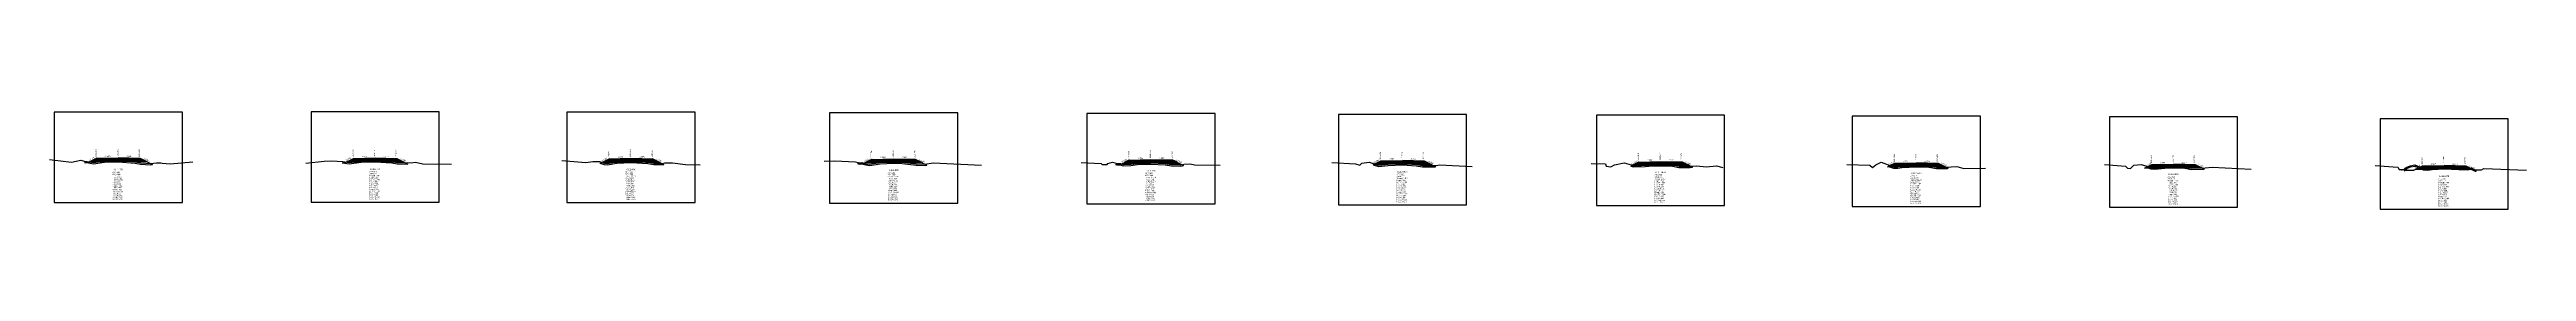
# Model space of a CAD drawing. Extents: x -7 to 78429, y 1189 to 1262.
# Drawn here: x 64317 to 64891, y 1207 to 1230 of the extents above; entities that cross this region are included whole.
import ezdxf
from ezdxf.enums import TextEntityAlignment as Align

# ---------------------------------------------------------------- set-up
doc = ezdxf.new("R2010")
doc.units = 0

msp = doc.modelspace()

# ---------------------------------------------------------------- linework, layer by layer
at = {"layer": 'A4_BORDER', "color": 7}
for points in [[(64318.462, 1208.739), (64348.162, 1208.739), (64348.162, 1229.739), (64318.462, 1229.739), (64318.462, 1208.739)], [(64377.96, 1208.856), (64407.66, 1208.856), (64407.66, 1229.856), (64377.96, 1229.856), (64377.96, 1208.856)], [(64437.214, 1208.781), (64466.914, 1208.781), (64466.914, 1229.781), (64437.214, 1229.781), (64437.214, 1208.781)], [(64498.042, 1208.602), (64527.742, 1208.602), (64527.742, 1229.602), (64498.042, 1229.602), (64498.042, 1208.602)], [(64557.648, 1208.49), (64587.348, 1208.49), (64587.348, 1229.49), (64557.648, 1229.49), (64557.648, 1208.49)], [(64615.911, 1208.236), (64645.611, 1208.236), (64645.611, 1229.236), (64615.911, 1229.236), (64615.911, 1208.236)], [(64675.676, 1208.103), (64705.376, 1208.103), (64705.376, 1229.103), (64675.676, 1229.103), (64675.676, 1208.103)], [(64734.953, 1207.865), (64764.653, 1207.865), (64764.653, 1228.865), (64734.953, 1228.865), (64734.953, 1207.865)], [(64794.498, 1207.676), (64824.198, 1207.676), (64824.198, 1228.676), (64794.498, 1228.676), (64794.498, 1207.676)], [(64857.18, 1207.207), (64886.88, 1207.207), (64886.88, 1228.207), (64857.18, 1228.207), (64857.18, 1207.207)]]:
    msp.add_lwpolyline(points, dxfattribs=at)
at = {"layer": 'CLEAR_GROUND', "color": 8}
for points in [[(64325.455, 1218.048), (64326.05, 1218.032), (64327.59, 1217.731), (64330.131, 1218.136), (64333.274, 1218.217), (64337.234, 1217.909), (64338.486, 1217.677), (64340.798, 1217.541), (64341.23, 1217.589)], [(64385.155, 1218.006), (64385.271, 1217.998), (64386.812, 1217.731), (64389.547, 1218.11), (64392.781, 1218.231), (64396.647, 1217.967), (64397.919, 1217.739), (64400.41, 1217.706)], [(64444.855, 1217.921), (64445.848, 1217.595), (64446.553, 1217.532), (64448.795, 1217.939), (64452.072, 1218.071), (64455.98, 1217.823), (64457.372, 1217.608), (64459.386, 1217.569), (64459.644, 1217.631)], [(64504.555, 1217.796), (64505.027, 1217.659), (64505.554, 1217.737), (64506.444, 1217.497), (64507.356, 1217.404), (64509.757, 1217.793), (64512.896, 1217.879), (64514.179, 1217.897), (64518.096, 1217.439), (64520.178, 1217.381), (64520.58, 1217.452)], [(64564.255, 1217.629), (64564.603, 1217.54), (64565.407, 1217.51), (64566.081, 1217.329), (64567.878, 1217.391), (64569.908, 1217.649), (64572.487, 1217.713), (64575.759, 1217.558), (64577.253, 1217.287), (64579.446, 1217.228), (64580.076, 1217.34)], [(64623.955, 1217.518), (64625.194, 1217.155), (64627.481, 1217.384), (64630.752, 1217.503), (64633.955, 1217.314), (64635.364, 1217.043), (64638.431, 1217.086)], [(64683.655, 1217.236), (64684.21, 1217.083), (64686.997, 1217.132), (64688.751, 1217.299), (64690.519, 1217.328), (64693.278, 1217.21), (64694.803, 1216.923), (64697.374, 1216.913), (64697.962, 1216.953)], [(64743.355, 1217.157), (64744.472, 1216.745), (64745.508, 1216.769), (64746.496, 1216.924), (64749.786, 1217.023), (64752.661, 1217.007), (64754.426, 1216.684), (64756.98, 1216.699), (64757.134, 1216.715)], [(64803.055, 1216.931), (64804.129, 1216.581), (64805.024, 1216.492), (64807.371, 1216.733), (64809.355, 1216.798), (64811.948, 1216.75), (64813.425, 1216.465), (64816.452, 1216.526)], [(64862.755, 1216.118), (64862.801, 1216.118), (64863.411, 1216.653), (64864.233, 1217.036), (64865.233, 1217.245), (64867.172, 1216.355), (64868.222, 1216.3), (64869.233, 1216.43), (64872.038, 1216.56), (64875.444, 1216.459), (64877.445, 1216.34), (64878.247, 1216.49), (64879.188, 1216.057), (64879.467, 1216.057)]]:
    msp.add_lwpolyline(points, dxfattribs=at)
at = {"layer": 'DESIGN_ROAD_TRIMMED', "color": 1}
for points in [[(64325.455, 1218.048), (64326.312, 1218.048), (64328.312, 1219.048), (64328.312, 1219.048), (64328.207, 1218.995), (64328.207, 1218.995), (64327.891, 1218.837), (64327.891, 1218.837), (64327.576, 1218.68), (64327.576, 1218.68), (64327.26, 1218.522), (64327.26, 1218.522), (64326.944, 1218.364), (64326.944, 1218.364), (64326.628, 1218.206), (64333.312, 1218.373), (64333.312, 1218.523), (64333.312, 1218.523), (64333.312, 1218.673), (64333.312, 1218.673), (64333.312, 1218.823), (64333.312, 1218.823), (64333.312, 1218.973), (64333.312, 1218.973), (64333.312, 1219.123), (64333.312, 1219.123), (64333.312, 1219.173), (64333.312, 1219.173), (64333.312, 1219.173), (64333.312, 1219.173), (64333.312, 1219.173), (64333.312, 1219.123), (64333.312, 1219.123), (64333.312, 1218.973), (64333.312, 1218.973), (64333.312, 1218.823), (64333.312, 1218.823), (64333.312, 1218.673), (64333.312, 1218.673), (64333.312, 1218.523), (64333.312, 1218.523), (64333.312, 1218.373), (64339.997, 1218.206), (64339.681, 1218.364), (64339.681, 1218.364), (64339.365, 1218.522), (64339.365, 1218.522), (64339.049, 1218.68), (64339.049, 1218.68), (64338.734, 1218.837), (64338.734, 1218.837), (64338.418, 1218.995), (64338.418, 1218.995), (64338.312, 1219.048), (64338.312, 1219.048), (64341.23, 1217.589)], [(64385.155, 1218.006), (64385.81, 1218.006), (64387.81, 1219.006), (64387.81, 1219.006), (64387.705, 1218.953), (64387.705, 1218.953), (64387.389, 1218.795), (64387.389, 1218.795), (64387.073, 1218.638), (64387.073, 1218.638), (64386.758, 1218.48), (64386.758, 1218.48), (64386.442, 1218.322), (64386.442, 1218.322), (64386.126, 1218.164), (64392.81, 1218.331), (64392.81, 1218.481), (64392.81, 1218.481), (64392.81, 1218.631), (64392.81, 1218.631), (64392.81, 1218.781), (64392.81, 1218.781), (64392.81, 1218.931), (64392.81, 1218.931), (64392.81, 1219.081), (64392.81, 1219.081), (64392.81, 1219.131), (64392.81, 1219.131), (64392.81, 1219.131), (64392.81, 1219.131), (64392.81, 1219.131), (64392.81, 1219.081), (64392.81, 1219.081), (64392.81, 1218.931), (64392.81, 1218.931), (64392.81, 1218.781), (64392.81, 1218.781), (64392.81, 1218.631), (64392.81, 1218.631), (64392.81, 1218.481), (64392.81, 1218.481), (64392.81, 1218.331), (64399.495, 1218.164), (64399.179, 1218.322), (64399.179, 1218.322), (64398.863, 1218.48), (64398.863, 1218.48), (64398.547, 1218.638), (64398.547, 1218.638), (64398.231, 1218.795), (64398.231, 1218.795), (64397.916, 1218.953), (64397.916, 1218.953), (64397.81, 1219.006), (64397.81, 1219.006), (64400.41, 1217.706)], [(64444.855, 1217.921), (64445.064, 1217.921), (64447.064, 1218.921), (64447.064, 1218.921), (64446.959, 1218.868), (64446.959, 1218.868), (64446.643, 1218.71), (64446.643, 1218.71), (64446.327, 1218.553), (64446.327, 1218.553), (64446.011, 1218.395), (64446.011, 1218.395), (64445.696, 1218.237), (64445.696, 1218.237), (64445.38, 1218.079), (64452.064, 1218.246), (64452.064, 1218.396), (64452.064, 1218.396), (64452.064, 1218.546), (64452.064, 1218.546), (64452.064, 1218.696), (64452.064, 1218.696), (64452.064, 1218.846), (64452.064, 1218.846), (64452.064, 1218.996), (64452.064, 1218.996), (64452.064, 1219.046), (64452.064, 1219.046), (64452.064, 1219.046), (64452.064, 1219.046), (64452.064, 1219.046), (64452.064, 1218.996), (64452.064, 1218.996), (64452.064, 1218.846), (64452.064, 1218.846), (64452.064, 1218.696), (64452.064, 1218.696), (64452.064, 1218.546), (64452.064, 1218.546), (64452.064, 1218.396), (64452.064, 1218.396), (64452.064, 1218.246), (64458.748, 1218.079), (64458.432, 1218.237), (64458.432, 1218.237), (64458.117, 1218.395), (64458.117, 1218.395), (64457.801, 1218.553), (64457.801, 1218.553), (64457.485, 1218.71), (64457.485, 1218.71), (64457.169, 1218.868), (64457.169, 1218.868), (64457.064, 1218.921), (64457.064, 1218.921), (64459.644, 1217.631)], [(64504.555, 1217.796), (64505.892, 1217.796), (64507.892, 1218.796), (64507.892, 1218.796), (64507.786, 1218.743), (64507.786, 1218.743), (64507.471, 1218.585), (64507.471, 1218.585), (64507.155, 1218.428), (64507.155, 1218.428), (64506.839, 1218.27), (64506.839, 1218.27), (64506.523, 1218.112), (64506.523, 1218.112), (64506.208, 1217.954), (64512.892, 1218.121), (64512.892, 1218.271), (64512.892, 1218.271), (64512.892, 1218.421), (64512.892, 1218.421), (64512.892, 1218.571), (64512.892, 1218.571), (64512.892, 1218.721), (64512.892, 1218.721), (64512.892, 1218.871), (64512.892, 1218.871), (64512.892, 1218.921), (64512.892, 1218.921), (64512.892, 1218.921), (64512.892, 1218.921), (64512.892, 1218.921), (64512.892, 1218.871), (64512.892, 1218.871), (64512.892, 1218.721), (64512.892, 1218.721), (64512.892, 1218.571), (64512.892, 1218.571), (64512.892, 1218.421), (64512.892, 1218.421), (64512.892, 1218.271), (64512.892, 1218.271), (64512.892, 1218.121), (64519.576, 1217.954), (64519.26, 1218.112), (64519.26, 1218.112), (64518.944, 1218.27), (64518.944, 1218.27), (64518.629, 1218.428), (64518.629, 1218.428), (64518.313, 1218.585), (64518.313, 1218.585), (64517.997, 1218.743), (64517.997, 1218.743), (64517.892, 1218.796), (64517.892, 1218.796), (64520.58, 1217.452)], [(64564.255, 1217.629), (64565.498, 1217.629), (64567.498, 1218.629), (64567.498, 1218.629), (64567.393, 1218.576), (64567.393, 1218.576), (64567.077, 1218.418), (64567.077, 1218.418), (64566.762, 1218.261), (64566.762, 1218.261), (64566.446, 1218.103), (64566.446, 1218.103), (64566.13, 1217.945), (64566.13, 1217.945), (64565.814, 1217.787), (64572.498, 1217.954), (64572.498, 1218.104), (64572.498, 1218.104), (64572.498, 1218.254), (64572.498, 1218.254), (64572.498, 1218.404), (64572.498, 1218.404), (64572.498, 1218.554), (64572.498, 1218.554), (64572.498, 1218.704), (64572.498, 1218.704), (64572.498, 1218.754), (64572.498, 1218.754), (64572.498, 1218.754), (64572.498, 1218.754), (64572.498, 1218.754), (64572.498, 1218.704), (64572.498, 1218.704), (64572.498, 1218.554), (64572.498, 1218.554), (64572.498, 1218.404), (64572.498, 1218.404), (64572.498, 1218.254), (64572.498, 1218.254), (64572.498, 1218.104), (64572.498, 1218.104), (64572.498, 1217.954), (64579.183, 1217.787), (64578.867, 1217.945), (64578.867, 1217.945), (64578.551, 1218.103), (64578.551, 1218.103), (64578.235, 1218.261), (64578.235, 1218.261), (64577.919, 1218.418), (64577.919, 1218.418), (64577.604, 1218.576), (64577.604, 1218.576), (64577.498, 1218.629), (64577.498, 1218.629), (64580.076, 1217.34)], [(64623.955, 1217.518), (64625.761, 1218.421), (64625.761, 1218.421), (64625.655, 1218.368), (64625.655, 1218.368), (64625.34, 1218.21), (64625.34, 1218.21), (64625.024, 1218.053), (64625.024, 1218.053), (64624.708, 1217.895), (64624.708, 1217.895), (64624.392, 1217.737), (64624.392, 1217.737), (64624.077, 1217.579), (64630.761, 1217.746), (64630.761, 1217.896), (64630.761, 1217.896), (64630.761, 1218.046), (64630.761, 1218.046), (64630.761, 1218.196), (64630.761, 1218.196), (64630.761, 1218.346), (64630.761, 1218.346), (64630.761, 1218.496), (64630.761, 1218.496), (64630.761, 1218.546), (64630.761, 1218.546), (64630.761, 1218.546), (64630.761, 1218.546), (64630.761, 1218.546), (64630.761, 1218.496), (64630.761, 1218.496), (64630.761, 1218.346), (64630.761, 1218.346), (64630.761, 1218.196), (64630.761, 1218.196), (64630.761, 1218.046), (64630.761, 1218.046), (64630.761, 1217.896), (64630.761, 1217.896), (64630.761, 1217.746), (64637.445, 1217.579), (64637.129, 1217.737), (64637.129, 1217.737), (64636.813, 1217.895), (64636.813, 1217.895), (64636.498, 1218.053), (64636.498, 1218.053), (64636.182, 1218.21), (64636.182, 1218.21), (64635.866, 1218.368), (64635.866, 1218.368), (64635.761, 1218.421), (64635.761, 1218.421), (64638.431, 1217.086)], [(64683.655, 1217.236), (64685.526, 1218.171), (64685.526, 1218.171), (64685.421, 1218.118), (64685.421, 1218.118), (64685.105, 1217.96), (64685.105, 1217.96), (64684.789, 1217.803), (64684.789, 1217.803), (64684.473, 1217.645), (64684.473, 1217.645), (64684.158, 1217.487), (64684.158, 1217.487), (64683.842, 1217.329), (64690.526, 1217.496), (64690.526, 1217.646), (64690.526, 1217.646), (64690.526, 1217.796), (64690.526, 1217.796), (64690.526, 1217.946), (64690.526, 1217.946), (64690.526, 1218.096), (64690.526, 1218.096), (64690.526, 1218.246), (64690.526, 1218.246), (64690.526, 1218.296), (64690.526, 1218.296), (64690.526, 1218.296), (64690.526, 1218.296), (64690.526, 1218.296), (64690.526, 1218.246), (64690.526, 1218.246), (64690.526, 1218.096), (64690.526, 1218.096), (64690.526, 1217.946), (64690.526, 1217.946), (64690.526, 1217.796), (64690.526, 1217.796), (64690.526, 1217.646), (64690.526, 1217.646), (64690.526, 1217.496), (64697.21, 1217.329), (64696.894, 1217.487), (64696.894, 1217.487), (64696.579, 1217.645), (64696.579, 1217.645), (64696.263, 1217.803), (64696.263, 1217.803), (64695.947, 1217.96), (64695.947, 1217.96), (64695.631, 1218.118), (64695.631, 1218.118), (64695.526, 1218.171), (64695.526, 1218.171), (64697.962, 1216.953)], [(64743.355, 1217.157), (64744.803, 1217.881), (64744.803, 1217.881), (64744.698, 1217.828), (64744.698, 1217.828), (64744.382, 1217.67), (64744.382, 1217.67), (64744.066, 1217.513), (64744.066, 1217.513), (64743.75, 1217.355), (64743.75, 1217.355), (64743.434, 1217.197), (64743.434, 1217.197), (64743.119, 1217.039), (64749.803, 1217.206), (64749.803, 1217.356), (64749.803, 1217.356), (64749.803, 1217.506), (64749.803, 1217.506), (64749.803, 1217.656), (64749.803, 1217.656), (64749.803, 1217.806), (64749.803, 1217.806), (64749.803, 1217.956), (64749.803, 1217.956), (64749.803, 1218.006), (64749.803, 1218.006), (64749.803, 1218.006), (64749.803, 1218.006), (64749.803, 1218.006), (64749.803, 1217.956), (64749.803, 1217.956), (64749.803, 1217.806), (64749.803, 1217.806), (64749.803, 1217.656), (64749.803, 1217.656), (64749.803, 1217.506), (64749.803, 1217.506), (64749.803, 1217.356), (64749.803, 1217.356), (64749.803, 1217.206), (64756.487, 1217.039), (64756.171, 1217.197), (64756.171, 1217.197), (64755.855, 1217.355), (64755.855, 1217.355), (64755.54, 1217.513), (64755.54, 1217.513), (64755.224, 1217.67), (64755.224, 1217.67), (64754.908, 1217.828), (64754.908, 1217.828), (64754.803, 1217.881), (64754.803, 1217.881), (64757.134, 1216.715)], [(64803.055, 1216.931), (64804.348, 1217.578), (64804.348, 1217.578), (64804.243, 1217.525), (64804.243, 1217.525), (64803.927, 1217.367), (64803.927, 1217.367), (64803.611, 1217.21), (64803.611, 1217.21), (64803.296, 1217.052), (64803.296, 1217.052), (64802.98, 1216.894), (64802.98, 1216.894), (64802.664, 1216.736), (64809.348, 1216.903), (64809.348, 1217.053), (64809.348, 1217.053), (64809.348, 1217.203), (64809.348, 1217.203), (64809.348, 1217.353), (64809.348, 1217.353), (64809.348, 1217.503), (64809.348, 1217.503), (64809.348, 1217.653), (64809.348, 1217.653), (64809.348, 1217.703), (64809.348, 1217.703), (64809.348, 1217.703), (64809.348, 1217.703), (64809.348, 1217.703), (64809.348, 1217.653), (64809.348, 1217.653), (64809.348, 1217.503), (64809.348, 1217.503), (64809.348, 1217.353), (64809.348, 1217.353), (64809.348, 1217.203), (64809.348, 1217.203), (64809.348, 1217.053), (64809.348, 1217.053), (64809.348, 1216.903), (64816.032, 1216.736), (64815.717, 1216.894), (64815.717, 1216.894), (64815.401, 1217.052), (64815.401, 1217.052), (64815.085, 1217.21), (64815.085, 1217.21), (64814.769, 1217.367), (64814.769, 1217.367), (64814.454, 1217.525), (64814.454, 1217.525), (64814.348, 1217.578), (64814.348, 1217.578), (64816.452, 1216.526)], [(64862.755, 1216.118), (64863.03, 1216.275), (64865.03, 1216.275), (64867.03, 1217.275), (64867.03, 1217.275), (64866.925, 1217.222), (64866.925, 1217.222), (64866.609, 1217.064), (64866.609, 1217.064), (64866.294, 1216.907), (64866.294, 1216.907), (64865.978, 1216.749), (64865.978, 1216.749), (64865.662, 1216.591), (64865.662, 1216.591), (64865.346, 1216.433), (64872.03, 1216.6), (64872.03, 1216.75), (64872.03, 1216.75), (64872.03, 1216.9), (64872.03, 1216.9), (64872.03, 1217.05), (64872.03, 1217.05), (64872.03, 1217.2), (64872.03, 1217.2), (64872.03, 1217.35), (64872.03, 1217.35), (64872.03, 1217.4), (64872.03, 1217.4), (64872.03, 1217.4), (64872.03, 1217.4), (64872.03, 1217.4), (64872.03, 1217.35), (64872.03, 1217.35), (64872.03, 1217.2), (64872.03, 1217.2), (64872.03, 1217.05), (64872.03, 1217.05), (64872.03, 1216.9), (64872.03, 1216.9), (64872.03, 1216.75), (64872.03, 1216.75), (64872.03, 1216.6), (64878.715, 1216.433), (64878.399, 1216.591), (64878.399, 1216.591), (64878.083, 1216.749), (64878.083, 1216.749), (64877.767, 1216.907), (64877.767, 1216.907), (64877.451, 1217.064), (64877.451, 1217.064), (64877.136, 1217.222), (64877.136, 1217.222), (64877.03, 1217.275), (64877.03, 1217.275), (64879.467, 1216.057)]]:
    msp.add_lwpolyline(points, dxfattribs=at)
at = {"layer": 'FINISHED_ROAD', "color": 2}
for points in [[(64326.312, 1218.048), (64328.312, 1219.048), (64328.312, 1219.048), (64333.312, 1219.173), (64338.312, 1219.048), (64338.312, 1219.048)], [(64385.81, 1218.006), (64387.81, 1219.006), (64387.81, 1219.006), (64392.81, 1219.131), (64397.81, 1219.006), (64397.81, 1219.006)], [(64445.064, 1217.921), (64447.064, 1218.921), (64447.064, 1218.921), (64452.064, 1219.046), (64457.064, 1218.921), (64457.064, 1218.921)], [(64505.892, 1217.796), (64507.892, 1218.796), (64507.892, 1218.796), (64512.892, 1218.921), (64517.892, 1218.796), (64517.892, 1218.796)], [(64565.498, 1217.629), (64567.498, 1218.629), (64567.498, 1218.629), (64572.498, 1218.754), (64577.498, 1218.629), (64577.498, 1218.629)], [(64625.761, 1218.421), (64625.761, 1218.421), (64630.761, 1218.546), (64635.761, 1218.421), (64635.761, 1218.421)], [(64685.526, 1218.171), (64685.526, 1218.171), (64690.526, 1218.296), (64695.526, 1218.171), (64695.526, 1218.171)], [(64744.803, 1217.881), (64744.803, 1217.881), (64749.803, 1218.006), (64754.803, 1217.881), (64754.803, 1217.881)], [(64804.348, 1217.578), (64804.348, 1217.578), (64809.348, 1217.703), (64814.348, 1217.578), (64814.348, 1217.578)], [(64863.03, 1216.275), (64865.03, 1216.275), (64867.03, 1217.275), (64867.03, 1217.275), (64872.03, 1217.4), (64877.03, 1217.275), (64877.03, 1217.275)]]:
    msp.add_lwpolyline(points, dxfattribs=at)
at = {"layer": 'LAYER_0', "color": 4}
for points in [[(64328.312, 1219.048), (64328.207, 1218.995), (64333.312, 1219.123), (64333.312, 1219.173)], [(64387.81, 1219.006), (64387.705, 1218.953), (64392.81, 1219.081), (64392.81, 1219.131)], [(64447.064, 1218.921), (64446.959, 1218.868), (64452.064, 1218.996), (64452.064, 1219.046)], [(64507.892, 1218.796), (64507.786, 1218.743), (64512.892, 1218.871), (64512.892, 1218.921)], [(64567.498, 1218.629), (64567.393, 1218.576), (64572.498, 1218.704), (64572.498, 1218.754)], [(64625.761, 1218.421), (64625.655, 1218.368), (64630.761, 1218.496), (64630.761, 1218.546)], [(64685.526, 1218.171), (64685.421, 1218.118), (64690.526, 1218.246), (64690.526, 1218.296)], [(64744.803, 1217.881), (64744.698, 1217.828), (64749.803, 1217.956), (64749.803, 1218.006)], [(64804.348, 1217.578), (64804.243, 1217.525), (64809.348, 1217.653), (64809.348, 1217.703)], [(64867.03, 1217.275), (64866.925, 1217.222), (64872.03, 1217.35), (64872.03, 1217.4)]]:
    msp.add_lwpolyline(points, dxfattribs=at)
at = {"layer": 'LAYER_1', "color": 4}
for points in [[(64328.207, 1218.995), (64327.891, 1218.837), (64333.312, 1218.973), (64333.312, 1219.123)], [(64387.705, 1218.953), (64387.389, 1218.795), (64392.81, 1218.931), (64392.81, 1219.081)], [(64446.959, 1218.868), (64446.643, 1218.71), (64452.064, 1218.846), (64452.064, 1218.996)], [(64507.786, 1218.743), (64507.471, 1218.585), (64512.892, 1218.721), (64512.892, 1218.871)], [(64567.393, 1218.576), (64567.077, 1218.418), (64572.498, 1218.554), (64572.498, 1218.704)], [(64625.655, 1218.368), (64625.34, 1218.21), (64630.761, 1218.346), (64630.761, 1218.496)], [(64685.421, 1218.118), (64685.105, 1217.96), (64690.526, 1218.096), (64690.526, 1218.246)], [(64744.698, 1217.828), (64744.382, 1217.67), (64749.803, 1217.806), (64749.803, 1217.956)], [(64804.243, 1217.525), (64803.927, 1217.367), (64809.348, 1217.503), (64809.348, 1217.653)], [(64866.925, 1217.222), (64866.609, 1217.064), (64872.03, 1217.2), (64872.03, 1217.35)]]:
    msp.add_lwpolyline(points, dxfattribs=at)
at = {"layer": 'LAYER_10', "color": 6}
for points in [[(64339.365, 1218.522), (64339.681, 1218.364), (64333.312, 1218.523), (64333.312, 1218.673)], [(64398.863, 1218.48), (64399.179, 1218.322), (64392.81, 1218.481), (64392.81, 1218.631)], [(64458.117, 1218.395), (64458.432, 1218.237), (64452.064, 1218.396), (64452.064, 1218.546)], [(64518.944, 1218.27), (64519.26, 1218.112), (64512.892, 1218.271), (64512.892, 1218.421)], [(64578.551, 1218.103), (64578.867, 1217.945), (64572.498, 1218.104), (64572.498, 1218.254)], [(64636.813, 1217.895), (64637.129, 1217.737), (64630.761, 1217.896), (64630.761, 1218.046)], [(64696.579, 1217.645), (64696.894, 1217.487), (64690.526, 1217.646), (64690.526, 1217.796)], [(64755.855, 1217.355), (64756.171, 1217.197), (64749.803, 1217.356), (64749.803, 1217.506)], [(64815.401, 1217.052), (64815.717, 1216.894), (64809.348, 1217.053), (64809.348, 1217.203)], [(64878.083, 1216.749), (64878.399, 1216.591), (64872.03, 1216.75), (64872.03, 1216.9)]]:
    msp.add_lwpolyline(points, dxfattribs=at)
at = {"layer": 'LAYER_11', "color": 6}
for points in [[(64339.681, 1218.364), (64339.997, 1218.206), (64333.312, 1218.373), (64333.312, 1218.523)], [(64399.179, 1218.322), (64399.495, 1218.164), (64392.81, 1218.331), (64392.81, 1218.481)], [(64458.432, 1218.237), (64458.748, 1218.079), (64452.064, 1218.246), (64452.064, 1218.396)], [(64519.26, 1218.112), (64519.576, 1217.954), (64512.892, 1218.121), (64512.892, 1218.271)], [(64578.867, 1217.945), (64579.183, 1217.787), (64572.498, 1217.954), (64572.498, 1218.104)], [(64637.129, 1217.737), (64637.445, 1217.579), (64630.761, 1217.746), (64630.761, 1217.896)], [(64696.894, 1217.487), (64697.21, 1217.329), (64690.526, 1217.496), (64690.526, 1217.646)], [(64756.171, 1217.197), (64756.487, 1217.039), (64749.803, 1217.206), (64749.803, 1217.356)], [(64815.717, 1216.894), (64816.032, 1216.736), (64809.348, 1216.903), (64809.348, 1217.053)], [(64878.399, 1216.591), (64878.715, 1216.433), (64872.03, 1216.6), (64872.03, 1216.75)]]:
    msp.add_lwpolyline(points, dxfattribs=at)
at = {"layer": 'LAYER_2', "color": 4}
for points in [[(64327.891, 1218.837), (64327.576, 1218.68), (64333.312, 1218.823), (64333.312, 1218.973)], [(64387.389, 1218.795), (64387.073, 1218.638), (64392.81, 1218.781), (64392.81, 1218.931)], [(64446.643, 1218.71), (64446.327, 1218.553), (64452.064, 1218.696), (64452.064, 1218.846)], [(64507.471, 1218.585), (64507.155, 1218.428), (64512.892, 1218.571), (64512.892, 1218.721)], [(64567.077, 1218.418), (64566.762, 1218.261), (64572.498, 1218.404), (64572.498, 1218.554)], [(64625.34, 1218.21), (64625.024, 1218.053), (64630.761, 1218.196), (64630.761, 1218.346)], [(64685.105, 1217.96), (64684.789, 1217.803), (64690.526, 1217.946), (64690.526, 1218.096)], [(64744.382, 1217.67), (64744.066, 1217.513), (64749.803, 1217.656), (64749.803, 1217.806)], [(64803.927, 1217.367), (64803.611, 1217.21), (64809.348, 1217.353), (64809.348, 1217.503)], [(64866.609, 1217.064), (64866.294, 1216.907), (64872.03, 1217.05), (64872.03, 1217.2)]]:
    msp.add_lwpolyline(points, dxfattribs=at)
at = {"layer": 'LAYER_3', "color": 4}
for points in [[(64327.576, 1218.68), (64327.26, 1218.522), (64333.312, 1218.673), (64333.312, 1218.823)], [(64387.073, 1218.638), (64386.758, 1218.48), (64392.81, 1218.631), (64392.81, 1218.781)], [(64446.327, 1218.553), (64446.011, 1218.395), (64452.064, 1218.546), (64452.064, 1218.696)], [(64507.155, 1218.428), (64506.839, 1218.27), (64512.892, 1218.421), (64512.892, 1218.571)], [(64566.762, 1218.261), (64566.446, 1218.103), (64572.498, 1218.254), (64572.498, 1218.404)], [(64625.024, 1218.053), (64624.708, 1217.895), (64630.761, 1218.046), (64630.761, 1218.196)], [(64684.789, 1217.803), (64684.473, 1217.645), (64690.526, 1217.796), (64690.526, 1217.946)], [(64744.066, 1217.513), (64743.75, 1217.355), (64749.803, 1217.506), (64749.803, 1217.656)], [(64803.611, 1217.21), (64803.296, 1217.052), (64809.348, 1217.203), (64809.348, 1217.353)], [(64866.294, 1216.907), (64865.978, 1216.749), (64872.03, 1216.9), (64872.03, 1217.05)]]:
    msp.add_lwpolyline(points, dxfattribs=at)
at = {"layer": 'LAYER_4', "color": 4}
for points in [[(64327.26, 1218.522), (64326.944, 1218.364), (64333.312, 1218.523), (64333.312, 1218.673)], [(64386.758, 1218.48), (64386.442, 1218.322), (64392.81, 1218.481), (64392.81, 1218.631)], [(64446.011, 1218.395), (64445.696, 1218.237), (64452.064, 1218.396), (64452.064, 1218.546)], [(64506.839, 1218.27), (64506.523, 1218.112), (64512.892, 1218.271), (64512.892, 1218.421)], [(64566.446, 1218.103), (64566.13, 1217.945), (64572.498, 1218.104), (64572.498, 1218.254)], [(64624.708, 1217.895), (64624.392, 1217.737), (64630.761, 1217.896), (64630.761, 1218.046)], [(64684.473, 1217.645), (64684.158, 1217.487), (64690.526, 1217.646), (64690.526, 1217.796)], [(64743.75, 1217.355), (64743.434, 1217.197), (64749.803, 1217.356), (64749.803, 1217.506)], [(64803.296, 1217.052), (64802.98, 1216.894), (64809.348, 1217.053), (64809.348, 1217.203)], [(64865.978, 1216.749), (64865.662, 1216.591), (64872.03, 1216.75), (64872.03, 1216.9)]]:
    msp.add_lwpolyline(points, dxfattribs=at)
at = {"layer": 'LAYER_5', "color": 4}
for points in [[(64326.944, 1218.364), (64326.628, 1218.206), (64333.312, 1218.373), (64333.312, 1218.523)], [(64386.442, 1218.322), (64386.126, 1218.164), (64392.81, 1218.331), (64392.81, 1218.481)], [(64445.696, 1218.237), (64445.38, 1218.079), (64452.064, 1218.246), (64452.064, 1218.396)], [(64506.523, 1218.112), (64506.208, 1217.954), (64512.892, 1218.121), (64512.892, 1218.271)], [(64566.13, 1217.945), (64565.814, 1217.787), (64572.498, 1217.954), (64572.498, 1218.104)], [(64624.392, 1217.737), (64624.077, 1217.579), (64630.761, 1217.746), (64630.761, 1217.896)], [(64684.158, 1217.487), (64683.842, 1217.329), (64690.526, 1217.496), (64690.526, 1217.646)], [(64743.434, 1217.197), (64743.119, 1217.039), (64749.803, 1217.206), (64749.803, 1217.356)], [(64802.98, 1216.894), (64802.664, 1216.736), (64809.348, 1216.903), (64809.348, 1217.053)], [(64865.662, 1216.591), (64865.346, 1216.433), (64872.03, 1216.6), (64872.03, 1216.75)]]:
    msp.add_lwpolyline(points, dxfattribs=at)
at = {"layer": 'LAYER_6', "color": 6}
for points in [[(64338.312, 1219.048), (64338.418, 1218.995), (64333.312, 1219.123), (64333.312, 1219.173)], [(64397.81, 1219.006), (64397.916, 1218.953), (64392.81, 1219.081), (64392.81, 1219.131)], [(64457.064, 1218.921), (64457.169, 1218.868), (64452.064, 1218.996), (64452.064, 1219.046)], [(64517.892, 1218.796), (64517.997, 1218.743), (64512.892, 1218.871), (64512.892, 1218.921)], [(64577.498, 1218.629), (64577.604, 1218.576), (64572.498, 1218.704), (64572.498, 1218.754)], [(64635.761, 1218.421), (64635.866, 1218.368), (64630.761, 1218.496), (64630.761, 1218.546)], [(64695.526, 1218.171), (64695.631, 1218.118), (64690.526, 1218.246), (64690.526, 1218.296)], [(64754.803, 1217.881), (64754.908, 1217.828), (64749.803, 1217.956), (64749.803, 1218.006)], [(64814.348, 1217.578), (64814.454, 1217.525), (64809.348, 1217.653), (64809.348, 1217.703)], [(64877.03, 1217.275), (64877.136, 1217.222), (64872.03, 1217.35), (64872.03, 1217.4)]]:
    msp.add_lwpolyline(points, dxfattribs=at)
at = {"layer": 'LAYER_7', "color": 6}
for points in [[(64338.418, 1218.995), (64338.734, 1218.837), (64333.312, 1218.973), (64333.312, 1219.123)], [(64397.916, 1218.953), (64398.231, 1218.795), (64392.81, 1218.931), (64392.81, 1219.081)], [(64457.169, 1218.868), (64457.485, 1218.71), (64452.064, 1218.846), (64452.064, 1218.996)], [(64517.997, 1218.743), (64518.313, 1218.585), (64512.892, 1218.721), (64512.892, 1218.871)], [(64577.604, 1218.576), (64577.919, 1218.418), (64572.498, 1218.554), (64572.498, 1218.704)], [(64635.866, 1218.368), (64636.182, 1218.21), (64630.761, 1218.346), (64630.761, 1218.496)], [(64695.631, 1218.118), (64695.947, 1217.96), (64690.526, 1218.096), (64690.526, 1218.246)], [(64754.908, 1217.828), (64755.224, 1217.67), (64749.803, 1217.806), (64749.803, 1217.956)], [(64814.454, 1217.525), (64814.769, 1217.367), (64809.348, 1217.503), (64809.348, 1217.653)], [(64877.136, 1217.222), (64877.451, 1217.064), (64872.03, 1217.2), (64872.03, 1217.35)]]:
    msp.add_lwpolyline(points, dxfattribs=at)
at = {"layer": 'LAYER_8', "color": 6}
for points in [[(64338.734, 1218.837), (64339.049, 1218.68), (64333.312, 1218.823), (64333.312, 1218.973)], [(64398.231, 1218.795), (64398.547, 1218.638), (64392.81, 1218.781), (64392.81, 1218.931)], [(64457.485, 1218.71), (64457.801, 1218.553), (64452.064, 1218.696), (64452.064, 1218.846)], [(64518.313, 1218.585), (64518.629, 1218.428), (64512.892, 1218.571), (64512.892, 1218.721)], [(64577.919, 1218.418), (64578.235, 1218.261), (64572.498, 1218.404), (64572.498, 1218.554)], [(64636.182, 1218.21), (64636.498, 1218.053), (64630.761, 1218.196), (64630.761, 1218.346)], [(64695.947, 1217.96), (64696.263, 1217.803), (64690.526, 1217.946), (64690.526, 1218.096)], [(64755.224, 1217.67), (64755.54, 1217.513), (64749.803, 1217.656), (64749.803, 1217.806)], [(64814.769, 1217.367), (64815.085, 1217.21), (64809.348, 1217.353), (64809.348, 1217.503)], [(64877.451, 1217.064), (64877.767, 1216.907), (64872.03, 1217.05), (64872.03, 1217.2)]]:
    msp.add_lwpolyline(points, dxfattribs=at)
at = {"layer": 'LAYER_9', "color": 6}
for points in [[(64339.049, 1218.68), (64339.365, 1218.522), (64333.312, 1218.673), (64333.312, 1218.823)], [(64398.547, 1218.638), (64398.863, 1218.48), (64392.81, 1218.631), (64392.81, 1218.781)], [(64457.801, 1218.553), (64458.117, 1218.395), (64452.064, 1218.546), (64452.064, 1218.696)], [(64518.629, 1218.428), (64518.944, 1218.27), (64512.892, 1218.421), (64512.892, 1218.571)], [(64578.235, 1218.261), (64578.551, 1218.103), (64572.498, 1218.254), (64572.498, 1218.404)], [(64636.498, 1218.053), (64636.813, 1217.895), (64630.761, 1218.046), (64630.761, 1218.196)], [(64696.263, 1217.803), (64696.579, 1217.645), (64690.526, 1217.796), (64690.526, 1217.946)], [(64755.54, 1217.513), (64755.855, 1217.355), (64749.803, 1217.506), (64749.803, 1217.656)], [(64815.085, 1217.21), (64815.401, 1217.052), (64809.348, 1217.203), (64809.348, 1217.353)], [(64877.767, 1216.907), (64878.083, 1216.749), (64872.03, 1216.9), (64872.03, 1217.05)]]:
    msp.add_lwpolyline(points, dxfattribs=at)
at = {"layer": 'NATURAL_GROUND', "color": 3}
for points in [[(64317.393, 1218.766), (64322.5, 1218.165), (64324.633, 1218.581), (64325.383, 1218.35), (64326.083, 1218.332), (64327.595, 1218.036), (64330.103, 1218.435), (64333.281, 1218.517), (64337.273, 1218.207), (64338.522, 1217.975), (64340.79, 1217.842), (64342.165, 1217.996), (64343.149, 1217.981), (64343.468, 1217.892), (64345.359, 1217.785), (64350.586, 1218.203)], [(64376.79, 1217.949), (64380.973, 1218.39), (64382.732, 1218.464), (64385.306, 1218.297), (64386.817, 1218.034), (64389.52, 1218.409), (64392.785, 1218.531), (64396.684, 1218.265), (64397.947, 1218.038), (64401.188, 1217.996), (64402.139, 1218.14), (64403.89, 1217.744), (64410.502, 1217.716)], [(64436.015, 1218.553), (64441.647, 1218.1), (64443.25, 1218.279), (64444.761, 1218.268), (64445.909, 1217.891), (64446.539, 1217.834), (64448.762, 1218.237), (64452.075, 1218.371), (64456.012, 1218.122), (64457.398, 1217.907), (64459.353, 1217.87), (64459.89, 1217.998), (64461.675, 1217.981), (64464.677, 1217.609), (64468.115, 1217.495)], [(64496.838, 1218.354), (64499.262, 1218.418), (64504.067, 1218.25), (64505.048, 1217.966), (64505.572, 1218.043), (64506.499, 1217.793), (64507.347, 1217.707), (64509.729, 1218.093), (64512.89, 1218.179), (64514.195, 1218.198), (64518.118, 1217.739), (64520.156, 1217.682), (64522.023, 1218.012), (64533.228, 1217.425)], [(64556.336, 1218.045), (64560.961, 1217.867), (64561.202, 1217.636), (64562.361, 1217.639), (64562.549, 1217.812), (64563.585, 1218.11), (64564.646, 1217.839), (64565.452, 1217.808), (64566.115, 1217.63), (64567.853, 1217.69), (64569.885, 1217.948), (64572.49, 1218.013), (64575.793, 1217.857), (64577.284, 1217.586), (64579.423, 1217.529), (64580.131, 1217.655), (64581.555, 1217.776), (64582.576, 1217.502), (64588.563, 1217.416)], [(64614.431, 1218.067), (64619.881, 1217.784), (64620.894, 1217.435), (64621.327, 1217.94), (64623.013, 1218.107), (64625.223, 1217.46), (64627.461, 1217.683), (64630.756, 1217.803), (64633.993, 1217.612), (64635.391, 1217.344), (64638.549, 1217.388), (64639.331, 1217.487), (64646.887, 1217.169)], [(64674.49, 1217.813), (64677.763, 1217.723), (64677.91, 1217.25), (64678.986, 1217.095), (64679.881, 1217.522), (64682.087, 1217.978), (64684.248, 1217.384), (64686.98, 1217.432), (64688.734, 1217.598), (64690.523, 1217.628), (64693.312, 1217.509), (64694.832, 1217.223), (64697.364, 1217.213), (64698.942, 1217.322), (64701.112, 1217.026), (64703.496, 1217.324), (64704.993, 1216.908)], [(64733.654, 1217.607), (64738.995, 1217.417), (64739.654, 1216.919), (64740.412, 1217.492), (64741.627, 1218.114), (64744.522, 1217.047), (64745.481, 1217.068), (64746.468, 1217.223), (64749.782, 1217.323), (64752.689, 1217.307), (64754.453, 1216.984), (64756.963, 1216.998), (64757.85, 1217.095), (64759.184, 1217.135), (64760.764, 1216.69), (64765.797, 1216.779)], [(64793.324, 1217.564), (64798.218, 1217.186), (64798.669, 1216.717), (64799.407, 1216.642), (64800.175, 1217.481), (64801.876, 1217.631), (64804.191, 1216.877), (64805.023, 1216.794), (64807.351, 1217.032), (64809.353, 1217.098), (64811.979, 1217.05), (64813.45, 1216.766), (64816.685, 1216.831), (64818.299, 1216.998), (64827.341, 1216.54)], [(64856.041, 1217.355), (64861.294, 1216.976), (64861.61, 1216.405), (64862.686, 1216.417), (64863.245, 1216.907), (64864.137, 1217.323), (64865.268, 1217.559), (64867.245, 1216.652), (64868.21, 1216.601), (64869.207, 1216.729), (64872.035, 1216.86), (64875.457, 1216.759), (64877.426, 1216.642), (64878.285, 1216.802), (64879.253, 1216.357), (64880.656, 1216.355), (64881.255, 1216.69), (64891.097, 1216.281)]]:
    msp.add_lwpolyline(points, dxfattribs=at)
at = {"layer": 'STRUCTURE_LEFT', "color": 4}
for points in [[(64328.312, 1219.048), (64328.207, 1218.995), (64328.207, 1218.995), (64327.891, 1218.837), (64327.891, 1218.837), (64327.576, 1218.68), (64327.576, 1218.68), (64327.26, 1218.522), (64327.26, 1218.522), (64326.944, 1218.364), (64326.944, 1218.364), (64326.628, 1218.206), (64333.312, 1218.373), (64333.312, 1218.523), (64333.312, 1218.523), (64333.312, 1218.673), (64333.312, 1218.673), (64333.312, 1218.823), (64333.312, 1218.823), (64333.312, 1218.973), (64333.312, 1218.973), (64333.312, 1219.123), (64333.312, 1219.123), (64333.312, 1219.173), (64333.312, 1219.173)], [(64387.81, 1219.006), (64387.705, 1218.953), (64387.705, 1218.953), (64387.389, 1218.795), (64387.389, 1218.795), (64387.073, 1218.638), (64387.073, 1218.638), (64386.758, 1218.48), (64386.758, 1218.48), (64386.442, 1218.322), (64386.442, 1218.322), (64386.126, 1218.164), (64392.81, 1218.331), (64392.81, 1218.481), (64392.81, 1218.481), (64392.81, 1218.631), (64392.81, 1218.631), (64392.81, 1218.781), (64392.81, 1218.781), (64392.81, 1218.931), (64392.81, 1218.931), (64392.81, 1219.081), (64392.81, 1219.081), (64392.81, 1219.131), (64392.81, 1219.131)], [(64447.064, 1218.921), (64446.959, 1218.868), (64446.959, 1218.868), (64446.643, 1218.71), (64446.643, 1218.71), (64446.327, 1218.553), (64446.327, 1218.553), (64446.011, 1218.395), (64446.011, 1218.395), (64445.696, 1218.237), (64445.696, 1218.237), (64445.38, 1218.079), (64452.064, 1218.246), (64452.064, 1218.396), (64452.064, 1218.396), (64452.064, 1218.546), (64452.064, 1218.546), (64452.064, 1218.696), (64452.064, 1218.696), (64452.064, 1218.846), (64452.064, 1218.846), (64452.064, 1218.996), (64452.064, 1218.996), (64452.064, 1219.046), (64452.064, 1219.046)], [(64507.892, 1218.796), (64507.786, 1218.743), (64507.786, 1218.743), (64507.471, 1218.585), (64507.471, 1218.585), (64507.155, 1218.428), (64507.155, 1218.428), (64506.839, 1218.27), (64506.839, 1218.27), (64506.523, 1218.112), (64506.523, 1218.112), (64506.208, 1217.954), (64512.892, 1218.121), (64512.892, 1218.271), (64512.892, 1218.271), (64512.892, 1218.421), (64512.892, 1218.421), (64512.892, 1218.571), (64512.892, 1218.571), (64512.892, 1218.721), (64512.892, 1218.721), (64512.892, 1218.871), (64512.892, 1218.871), (64512.892, 1218.921), (64512.892, 1218.921)], [(64567.498, 1218.629), (64567.393, 1218.576), (64567.393, 1218.576), (64567.077, 1218.418), (64567.077, 1218.418), (64566.762, 1218.261), (64566.762, 1218.261), (64566.446, 1218.103), (64566.446, 1218.103), (64566.13, 1217.945), (64566.13, 1217.945), (64565.814, 1217.787), (64572.498, 1217.954), (64572.498, 1218.104), (64572.498, 1218.104), (64572.498, 1218.254), (64572.498, 1218.254), (64572.498, 1218.404), (64572.498, 1218.404), (64572.498, 1218.554), (64572.498, 1218.554), (64572.498, 1218.704), (64572.498, 1218.704), (64572.498, 1218.754), (64572.498, 1218.754)], [(64625.761, 1218.421), (64625.655, 1218.368), (64625.655, 1218.368), (64625.34, 1218.21), (64625.34, 1218.21), (64625.024, 1218.053), (64625.024, 1218.053), (64624.708, 1217.895), (64624.708, 1217.895), (64624.392, 1217.737), (64624.392, 1217.737), (64624.077, 1217.579), (64630.761, 1217.746), (64630.761, 1217.896), (64630.761, 1217.896), (64630.761, 1218.046), (64630.761, 1218.046), (64630.761, 1218.196), (64630.761, 1218.196), (64630.761, 1218.346), (64630.761, 1218.346), (64630.761, 1218.496), (64630.761, 1218.496), (64630.761, 1218.546), (64630.761, 1218.546)], [(64685.526, 1218.171), (64685.421, 1218.118), (64685.421, 1218.118), (64685.105, 1217.96), (64685.105, 1217.96), (64684.789, 1217.803), (64684.789, 1217.803), (64684.473, 1217.645), (64684.473, 1217.645), (64684.158, 1217.487), (64684.158, 1217.487), (64683.842, 1217.329), (64690.526, 1217.496), (64690.526, 1217.646), (64690.526, 1217.646), (64690.526, 1217.796), (64690.526, 1217.796), (64690.526, 1217.946), (64690.526, 1217.946), (64690.526, 1218.096), (64690.526, 1218.096), (64690.526, 1218.246), (64690.526, 1218.246), (64690.526, 1218.296), (64690.526, 1218.296)], [(64744.803, 1217.881), (64744.698, 1217.828), (64744.698, 1217.828), (64744.382, 1217.67), (64744.382, 1217.67), (64744.066, 1217.513), (64744.066, 1217.513), (64743.75, 1217.355), (64743.75, 1217.355), (64743.434, 1217.197), (64743.434, 1217.197), (64743.119, 1217.039), (64749.803, 1217.206), (64749.803, 1217.356), (64749.803, 1217.356), (64749.803, 1217.506), (64749.803, 1217.506), (64749.803, 1217.656), (64749.803, 1217.656), (64749.803, 1217.806), (64749.803, 1217.806), (64749.803, 1217.956), (64749.803, 1217.956), (64749.803, 1218.006), (64749.803, 1218.006)], [(64804.348, 1217.578), (64804.243, 1217.525), (64804.243, 1217.525), (64803.927, 1217.367), (64803.927, 1217.367), (64803.611, 1217.21), (64803.611, 1217.21), (64803.296, 1217.052), (64803.296, 1217.052), (64802.98, 1216.894), (64802.98, 1216.894), (64802.664, 1216.736), (64809.348, 1216.903), (64809.348, 1217.053), (64809.348, 1217.053), (64809.348, 1217.203), (64809.348, 1217.203), (64809.348, 1217.353), (64809.348, 1217.353), (64809.348, 1217.503), (64809.348, 1217.503), (64809.348, 1217.653), (64809.348, 1217.653), (64809.348, 1217.703), (64809.348, 1217.703)], [(64867.03, 1217.275), (64866.925, 1217.222), (64866.925, 1217.222), (64866.609, 1217.064), (64866.609, 1217.064), (64866.294, 1216.907), (64866.294, 1216.907), (64865.978, 1216.749), (64865.978, 1216.749), (64865.662, 1216.591), (64865.662, 1216.591), (64865.346, 1216.433), (64872.03, 1216.6), (64872.03, 1216.75), (64872.03, 1216.75), (64872.03, 1216.9), (64872.03, 1216.9), (64872.03, 1217.05), (64872.03, 1217.05), (64872.03, 1217.2), (64872.03, 1217.2), (64872.03, 1217.35), (64872.03, 1217.35), (64872.03, 1217.4), (64872.03, 1217.4)]]:
    msp.add_lwpolyline(points, dxfattribs=at)
at = {"layer": 'STRUCTURE_RIGHT', "color": 6}
for points in [[(64333.312, 1219.173), (64333.312, 1219.173), (64333.312, 1219.123), (64333.312, 1219.123), (64333.312, 1218.973), (64333.312, 1218.973), (64333.312, 1218.823), (64333.312, 1218.823), (64333.312, 1218.673), (64333.312, 1218.673), (64333.312, 1218.523), (64333.312, 1218.523), (64333.312, 1218.373), (64339.997, 1218.206), (64339.681, 1218.364), (64339.681, 1218.364), (64339.365, 1218.522), (64339.365, 1218.522), (64339.049, 1218.68), (64339.049, 1218.68), (64338.734, 1218.837), (64338.734, 1218.837), (64338.418, 1218.995), (64338.418, 1218.995), (64338.312, 1219.048)], [(64392.81, 1219.131), (64392.81, 1219.131), (64392.81, 1219.081), (64392.81, 1219.081), (64392.81, 1218.931), (64392.81, 1218.931), (64392.81, 1218.781), (64392.81, 1218.781), (64392.81, 1218.631), (64392.81, 1218.631), (64392.81, 1218.481), (64392.81, 1218.481), (64392.81, 1218.331), (64399.495, 1218.164), (64399.179, 1218.322), (64399.179, 1218.322), (64398.863, 1218.48), (64398.863, 1218.48), (64398.547, 1218.638), (64398.547, 1218.638), (64398.231, 1218.795), (64398.231, 1218.795), (64397.916, 1218.953), (64397.916, 1218.953), (64397.81, 1219.006)], [(64452.064, 1219.046), (64452.064, 1219.046), (64452.064, 1218.996), (64452.064, 1218.996), (64452.064, 1218.846), (64452.064, 1218.846), (64452.064, 1218.696), (64452.064, 1218.696), (64452.064, 1218.546), (64452.064, 1218.546), (64452.064, 1218.396), (64452.064, 1218.396), (64452.064, 1218.246), (64458.748, 1218.079), (64458.432, 1218.237), (64458.432, 1218.237), (64458.117, 1218.395), (64458.117, 1218.395), (64457.801, 1218.553), (64457.801, 1218.553), (64457.485, 1218.71), (64457.485, 1218.71), (64457.169, 1218.868), (64457.169, 1218.868), (64457.064, 1218.921)], [(64512.892, 1218.921), (64512.892, 1218.921), (64512.892, 1218.871), (64512.892, 1218.871), (64512.892, 1218.721), (64512.892, 1218.721), (64512.892, 1218.571), (64512.892, 1218.571), (64512.892, 1218.421), (64512.892, 1218.421), (64512.892, 1218.271), (64512.892, 1218.271), (64512.892, 1218.121), (64519.576, 1217.954), (64519.26, 1218.112), (64519.26, 1218.112), (64518.944, 1218.27), (64518.944, 1218.27), (64518.629, 1218.428), (64518.629, 1218.428), (64518.313, 1218.585), (64518.313, 1218.585), (64517.997, 1218.743), (64517.997, 1218.743), (64517.892, 1218.796)], [(64572.498, 1218.754), (64572.498, 1218.754), (64572.498, 1218.704), (64572.498, 1218.704), (64572.498, 1218.554), (64572.498, 1218.554), (64572.498, 1218.404), (64572.498, 1218.404), (64572.498, 1218.254), (64572.498, 1218.254), (64572.498, 1218.104), (64572.498, 1218.104), (64572.498, 1217.954), (64579.183, 1217.787), (64578.867, 1217.945), (64578.867, 1217.945), (64578.551, 1218.103), (64578.551, 1218.103), (64578.235, 1218.261), (64578.235, 1218.261), (64577.919, 1218.418), (64577.919, 1218.418), (64577.604, 1218.576), (64577.604, 1218.576), (64577.498, 1218.629)], [(64630.761, 1218.546), (64630.761, 1218.546), (64630.761, 1218.496), (64630.761, 1218.496), (64630.761, 1218.346), (64630.761, 1218.346), (64630.761, 1218.196), (64630.761, 1218.196), (64630.761, 1218.046), (64630.761, 1218.046), (64630.761, 1217.896), (64630.761, 1217.896), (64630.761, 1217.746), (64637.445, 1217.579), (64637.129, 1217.737), (64637.129, 1217.737), (64636.813, 1217.895), (64636.813, 1217.895), (64636.498, 1218.053), (64636.498, 1218.053), (64636.182, 1218.21), (64636.182, 1218.21), (64635.866, 1218.368), (64635.866, 1218.368), (64635.761, 1218.421)], [(64690.526, 1218.296), (64690.526, 1218.296), (64690.526, 1218.246), (64690.526, 1218.246), (64690.526, 1218.096), (64690.526, 1218.096), (64690.526, 1217.946), (64690.526, 1217.946), (64690.526, 1217.796), (64690.526, 1217.796), (64690.526, 1217.646), (64690.526, 1217.646), (64690.526, 1217.496), (64697.21, 1217.329), (64696.894, 1217.487), (64696.894, 1217.487), (64696.579, 1217.645), (64696.579, 1217.645), (64696.263, 1217.803), (64696.263, 1217.803), (64695.947, 1217.96), (64695.947, 1217.96), (64695.631, 1218.118), (64695.631, 1218.118), (64695.526, 1218.171)], [(64749.803, 1218.006), (64749.803, 1218.006), (64749.803, 1217.956), (64749.803, 1217.956), (64749.803, 1217.806), (64749.803, 1217.806), (64749.803, 1217.656), (64749.803, 1217.656), (64749.803, 1217.506), (64749.803, 1217.506), (64749.803, 1217.356), (64749.803, 1217.356), (64749.803, 1217.206), (64756.487, 1217.039), (64756.171, 1217.197), (64756.171, 1217.197), (64755.855, 1217.355), (64755.855, 1217.355), (64755.54, 1217.513), (64755.54, 1217.513), (64755.224, 1217.67), (64755.224, 1217.67), (64754.908, 1217.828), (64754.908, 1217.828), (64754.803, 1217.881)], [(64809.348, 1217.703), (64809.348, 1217.703), (64809.348, 1217.653), (64809.348, 1217.653), (64809.348, 1217.503), (64809.348, 1217.503), (64809.348, 1217.353), (64809.348, 1217.353), (64809.348, 1217.203), (64809.348, 1217.203), (64809.348, 1217.053), (64809.348, 1217.053), (64809.348, 1216.903), (64816.032, 1216.736), (64815.717, 1216.894), (64815.717, 1216.894), (64815.401, 1217.052), (64815.401, 1217.052), (64815.085, 1217.21), (64815.085, 1217.21), (64814.769, 1217.367), (64814.769, 1217.367), (64814.454, 1217.525), (64814.454, 1217.525), (64814.348, 1217.578)], [(64872.03, 1217.4), (64872.03, 1217.4), (64872.03, 1217.35), (64872.03, 1217.35), (64872.03, 1217.2), (64872.03, 1217.2), (64872.03, 1217.05), (64872.03, 1217.05), (64872.03, 1216.9), (64872.03, 1216.9), (64872.03, 1216.75), (64872.03, 1216.75), (64872.03, 1216.6), (64878.715, 1216.433), (64878.399, 1216.591), (64878.399, 1216.591), (64878.083, 1216.749), (64878.083, 1216.749), (64877.767, 1216.907), (64877.767, 1216.907), (64877.451, 1217.064), (64877.451, 1217.064), (64877.136, 1217.222), (64877.136, 1217.222), (64877.03, 1217.275)]]:
    msp.add_lwpolyline(points, dxfattribs=at)

# ---------------------------------------------------------------- texts
at = {"layer": 'INFO_TEXT'}
for s, p in [('AT:4.700', (64331.962, 1215.639)), ('AW:0.000', (64331.962, 1215.189)), ('Topsoil:4.763', (64331.962, 1214.739)), ('L:top:0.253', (64331.962, 1214.289)), ('L:CRR:0.789', (64331.962, 1213.839)), ('L:C1:0.837', (64331.962, 1213.389)), ('L:C2:0.884', (64331.962, 1212.939)), ('L:G15:0.932', (64331.962, 1212.489)), ('L:G7:0.979', (64331.962, 1212.039)), ('R:top:0.253', (64331.962, 1211.589)), ('R:CRR:0.789', (64331.962, 1211.139)), ('R:C1:0.837', (64331.962, 1210.689)), ('R:C2:0.884', (64331.962, 1210.239)), ('AT:3.651', (64391.46, 1215.756)), ('AW:0.000', (64391.46, 1215.306)), ('Topsoil:4.601', (64391.46, 1214.856)), ('L:top:0.253', (64391.46, 1214.406)), ('L:CRR:0.789', (64391.46, 1213.956)), ('L:C1:0.837', (64391.46, 1213.506)), ('L:C2:0.884', (64391.46, 1213.056)), ('L:G15:0.932', (64391.46, 1212.606)), ('L:G7:0.979', (64391.46, 1212.156)), ('R:top:0.253', (64391.46, 1211.706)), ('R:CRR:0.789', (64391.46, 1211.256)), ('R:C1:0.837', (64391.46, 1210.806)), ('R:C2:0.884', (64391.46, 1210.356)), ('AT:4.685', (64450.714, 1215.681)), ('AW:0.000', (64450.714, 1215.231)), ('Topsoil:4.475', (64450.714, 1214.781)), ('L:top:0.253', (64450.714, 1214.331)), ('L:CRR:0.789', (64450.714, 1213.881)), ('L:C1:0.837', (64450.714, 1213.431)), ('L:C2:0.884', (64450.714, 1212.981)), ('L:G15:0.932', (64450.714, 1212.531)), ('L:G7:0.979', (64450.714, 1212.081)), ('R:top:0.253', (64450.714, 1211.631)), ('R:CRR:0.789', (64450.714, 1211.181)), ('R:C1:0.837', (64450.714, 1210.731)), ('R:C2:0.884', (64450.714, 1210.281)), ('AT:5.402', (64511.542, 1215.502)), ('AW:0.000', (64511.542, 1215.052)), ('Topsoil:4.846', (64511.542, 1214.602)), ('L:top:0.253', (64511.542, 1214.152)), ('L:CRR:0.789', (64511.542, 1213.702)), ('L:C1:0.837', (64511.542, 1213.252)), ('L:C2:0.884', (64511.542, 1212.802)), ('L:G15:0.932', (64511.542, 1212.352)), ('L:G7:0.979', (64511.542, 1211.902)), ('R:top:0.253', (64511.542, 1211.452)), ('R:CRR:0.789', (64511.542, 1211.002)), ('R:C1:0.837', (64511.542, 1210.552)), ('AT:5.325', (64571.148, 1215.39)), ('AW:0.000', (64571.148, 1214.94)), ('Topsoil:4.774', (64571.148, 1214.49)), ('L:top:0.253', (64571.148, 1214.04)), ('L:CRR:0.789', (64571.148, 1213.59)), ('L:C1:0.837', (64571.148, 1213.14)), ('L:C2:0.884', (64571.148, 1212.69)), ('L:G15:0.932', (64571.148, 1212.24)), ('L:G7:0.979', (64571.148, 1211.79)), ('R:top:0.253', (64571.148, 1211.34)), ('R:CRR:0.789', (64571.148, 1210.89)), ('R:C1:0.837', (64571.148, 1210.44)), ('AT:5.007', (64629.411, 1215.136)), ('AW:0.000', (64629.411, 1214.686)), ('Topsoil:4.372', (64629.411, 1214.236)), ('L:top:0.253', (64629.411, 1213.786)), ('L:CRR:0.789', (64629.411, 1213.336)), ('L:C1:0.837', (64629.411, 1212.886)), ('L:C2:0.884', (64629.411, 1212.436)), ('L:G15:0.932', (64629.411, 1211.986)), ('L:G7:0.979', (64629.411, 1211.536)), ('R:top:0.253', (64629.411, 1211.086)), ('R:CRR:0.789', (64629.411, 1210.636)), ('AT:3.759', (64689.176, 1215.003)), ('AW:0.000', (64689.176, 1214.553)), ('Topsoil:4.310', (64689.176, 1214.103)), ('L:top:0.253', (64689.176, 1213.653)), ('L:CRR:0.789', (64689.176, 1213.203)), ('L:C1:0.837', (64689.176, 1212.753)), ('L:C2:0.884', (64689.176, 1212.303)), ('L:G15:0.932', (64689.176, 1211.853)), ('L:G7:0.979', (64689.176, 1211.403)), ('R:top:0.253', (64689.176, 1210.953)), ('R:CRR:0.789', (64689.176, 1210.503)), ('AT:3.171', (64748.453, 1214.765)), ('AW:0.029', (64748.453, 1214.315)), ('Topsoil:4.170', (64748.453, 1213.865)), ('L:top:0.253', (64748.453, 1213.415)), ('L:CRR:0.789', (64748.453, 1212.965)), ('L:C1:0.837', (64748.453, 1212.515)), ('L:C2:0.884', (64748.453, 1212.065)), ('L:G15:0.932', (64748.453, 1211.615)), ('L:G7:0.979', (64748.453, 1211.165)), ('R:top:0.253', (64748.453, 1210.715)), ('R:CRR:0.789', (64748.453, 1210.265)), ('AT:2.325', (64807.998, 1214.576)), ('AW:0.086', (64807.998, 1214.126)), ('Topsoil:4.050', (64807.998, 1213.676)), ('L:top:0.253', (64807.998, 1213.226)), ('L:CRR:0.789', (64807.998, 1212.776)), ('L:C1:0.837', (64807.998, 1212.326)), ('L:C2:0.884', (64807.998, 1211.876)), ('L:G15:0.932', (64807.998, 1211.426)), ('L:G7:0.979', (64807.998, 1210.976)), ('R:top:0.253', (64807.998, 1210.526)), ('AT:1.038', (64870.68, 1214.107)), ('AW:2.105', (64870.68, 1213.657)), ('Topsoil:5.200', (64870.68, 1213.207)), ('L:top:0.253', (64870.68, 1212.757)), ('L:CRR:0.789', (64870.68, 1212.307)), ('L:C1:0.837', (64870.68, 1211.857)), ('L:C2:0.884', (64870.68, 1211.407)), ('L:G15:0.932', (64870.68, 1210.957)), ('L:G7:0.979', (64870.68, 1210.507)), ('R:G15:0.932', (64331.962, 1209.789)), ('R:G17:0.979', (64331.962, 1209.339)), ('R:G15:0.932', (64391.46, 1209.906)), ('R:G17:0.979', (64391.46, 1209.456)), ('R:G15:0.932', (64450.714, 1209.831)), ('R:G17:0.979', (64450.714, 1209.381)), ('R:C2:0.884', (64511.542, 1210.102)), ('R:G15:0.932', (64511.542, 1209.652)), ('R:G17:0.979', (64511.542, 1209.202)), ('R:C2:0.884', (64571.148, 1209.99)), ('R:G15:0.932', (64571.148, 1209.54)), ('R:G17:0.979', (64571.148, 1209.09)), ('R:C1:0.837', (64629.411, 1210.186)), ('R:C2:0.884', (64629.411, 1209.736)), ('R:G15:0.932', (64629.411, 1209.286)), ('R:G17:0.979', (64629.411, 1208.836)), ('R:C1:0.837', (64689.176, 1210.053)), ('R:C2:0.884', (64689.176, 1209.603)), ('R:G15:0.932', (64689.176, 1209.153)), ('R:G17:0.979', (64689.176, 1208.703)), ('R:C1:0.837', (64748.453, 1209.815)), ('R:C2:0.884', (64748.453, 1209.365)), ('R:G15:0.932', (64748.453, 1208.915)), ('R:G17:0.979', (64748.453, 1208.465)), ('R:CRR:0.789', (64807.998, 1210.076)), ('R:C1:0.837', (64807.998, 1209.626)), ('R:C2:0.884', (64807.998, 1209.176)), ('R:G15:0.932', (64807.998, 1208.726)), ('R:G17:0.979', (64807.998, 1208.276)), ('R:top:0.253', (64870.68, 1210.057)), ('R:CRR:0.789', (64870.68, 1209.607)), ('R:C1:0.837', (64870.68, 1209.157)), ('R:C2:0.884', (64870.68, 1208.707)), ('R:G15:0.932', (64870.68, 1208.257)), ('R:G17:0.979', (64870.68, 1207.807))]:
    msp.add_text(s, height=0.3, dxfattribs=at).set_placement(p)
at = {"layer": 'LEFT_TEXT_H'}
for s, p in [('1219.048', (64328.312, 1219.408)), ('1219.006', (64387.81, 1219.366)), ('1218.921', (64447.064, 1219.281)), ('1218.796', (64507.892, 1219.156)), ('1218.629', (64567.498, 1218.989)), ('1218.421', (64625.761, 1218.781)), ('1218.171', (64685.526, 1218.531)), ('1217.881', (64744.803, 1218.241)), ('1217.578', (64804.348, 1217.938)), ('1217.275', (64867.03, 1217.635))]:
    msp.add_text(s, height=0.3, rotation=90, dxfattribs=at).set_placement(p)
at = {"layer": 'POINT_TEXT_H'}
for s, p in [('1219.173', (64333.312, 1219.533)), ('1219.131', (64392.81, 1219.491)), ('1219.046', (64452.064, 1219.406)), ('1218.921', (64512.892, 1219.281)), ('1218.754', (64572.498, 1219.114)), ('1218.546', (64630.761, 1218.906)), ('1218.296', (64690.526, 1218.656)), ('1218.006', (64749.803, 1218.366)), ('1217.703', (64809.348, 1218.063)), ('1217.400', (64872.03, 1217.76))]:
    msp.add_text(s, height=0.3, rotation=90, dxfattribs=at).set_placement(p)
at = {"layer": 'RIGHT_TEXT_H'}
for s, p in [('1219.048', (64338.312, 1219.408)), ('1219.006', (64397.81, 1219.366)), ('1218.921', (64457.064, 1219.281)), ('1218.796', (64517.892, 1219.156)), ('1218.629', (64577.498, 1218.989)), ('1218.421', (64635.761, 1218.781)), ('1218.171', (64695.526, 1218.531)), ('1217.881', (64754.803, 1218.241)), ('1217.578', (64814.348, 1217.938)), ('1217.275', (64877.03, 1217.635))]:
    msp.add_text(s, height=0.3, rotation=90, dxfattribs=at).set_placement(p)
at = {"layer": 'SLOPE_left'}
for s, rotation, p in [('1:2.000', 26.565, (64327.232, 1218.709)), ('1:2.000', 26.565, (64386.73, 1218.667)), ('1:2.000', 26.565, (64445.984, 1218.582)), ('1:2.000', 26.565, (64506.811, 1218.457)), ('1:2.000', 26.565, (64566.418, 1218.29)), ('1:2.000', 26.565, (64624.777, 1218.131)), ('1:2.000', 26.565, (64684.51, 1217.864)), ('1:2.000', 26.565, (64743.999, 1217.68)), ('1:2.000', 26.565, (64803.621, 1217.416)), ('1:1.750', 29.745, (64862.803, 1216.353)), ('1:2.000', 26.565, (64865.95, 1216.936))]:
    msp.add_text(s, height=0.3, rotation=rotation, dxfattribs=at).set_placement(p, align=Align.BOTTOM_CENTER)
at = {"layer": 'SLOPE_right'}
for p in [(64339.852, 1218.48), (64399.191, 1218.517), (64458.435, 1218.437), (64519.316, 1218.285), (64578.868, 1218.146), (64637.176, 1217.915), (64696.824, 1217.723), (64756.049, 1217.459), (64815.481, 1217.213), (64878.329, 1216.827)]:
    msp.add_text('1:2.000', height=0.3, rotation=-26.565, dxfattribs=at).set_placement(p, align=Align.BOTTOM_CENTER)
at = {"layer": 'SLOPE_TEXT'}
for p in [(64330.812, 1219.351), (64335.812, 1219.351), (64390.31, 1219.309), (64395.31, 1219.309), (64449.564, 1219.224), (64454.564, 1219.224), (64510.392, 1219.099), (64515.392, 1219.099), (64569.998, 1218.931), (64574.998, 1218.931), (64628.261, 1218.724), (64633.261, 1218.724), (64688.026, 1218.474), (64693.026, 1218.474), (64747.303, 1218.184), (64752.303, 1218.184), (64806.848, 1217.88), (64811.848, 1217.88), (64869.53, 1217.578), (64874.53, 1217.578)]:
    msp.add_text('-2.50%', height=0.3, dxfattribs=at).set_placement(p, align=Align.CENTER)
at = {"layer": 'STATION_TITLE'}
for s, p in [('K112+750', (64333.312, 1216.239)), ('K112+775', (64392.81, 1216.356)), ('K112+800', (64452.064, 1216.281)), ('K112+825', (64512.892, 1216.102)), ('K112+850', (64572.498, 1215.99)), ('K112+875', (64630.761, 1215.736)), ('K112+900', (64690.526, 1215.603)), ('K112+925', (64749.803, 1215.365)), ('K112+950', (64809.348, 1215.176)), ('K112+975', (64872.03, 1214.707))]:
    msp.add_text(s, height=0.36, dxfattribs=at).set_placement(p, align=Align.CENTER)

doc.saveas('drawing.dxf')
